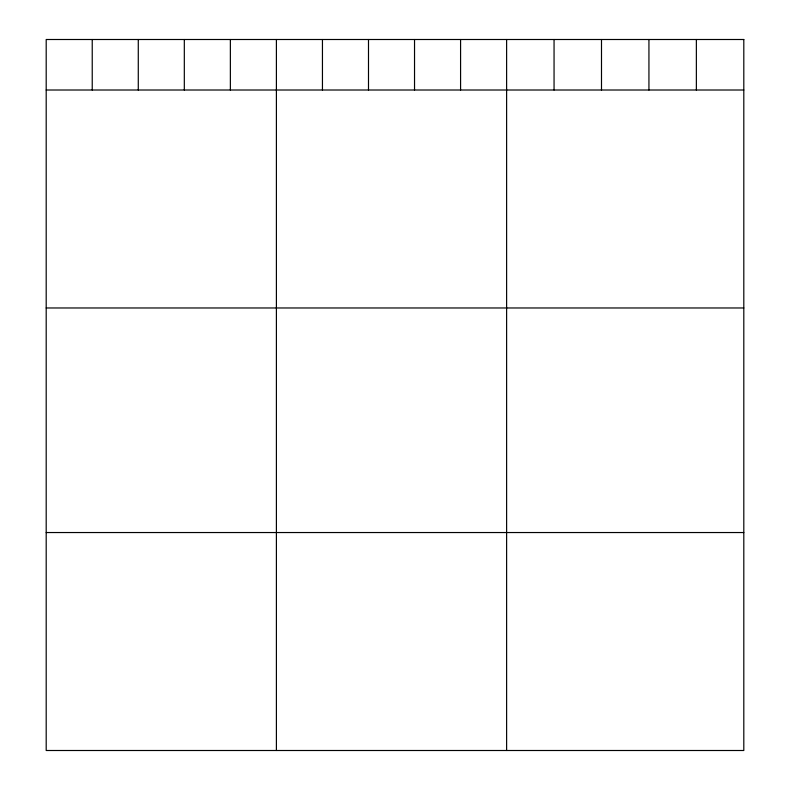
<?xml version="1.0" encoding="UTF-8"?>
<svg xmlns="http://www.w3.org/2000/svg" width="790" height="790" viewBox="0 0 790 790"><rect width="100%" height="100%" fill="white"/><g stroke="black" fill="none" stroke-linecap="round" stroke-linejoin="round"><path stroke-width="1.19" d="M46.195 90.011L743.805 90.011M46.195 307.972L743.805 307.972M46.195 532.539L743.805 532.539M696.365 39.5L696.365 90.011M648.936 39.5L648.936 90.011M601.496 39.5L601.496 90.011M554.057 39.5L554.057 90.011M506.617 39.5L506.617 750.5M460.58 39.5L460.58 90.011M414.533 39.5L414.533 90.011M368.496 39.5L368.496 90.011M322.448 39.5L322.448 90.011M276.401 39.5L276.401 750.5M230.364 39.5L230.364 90.011M184.317 39.5L184.317 90.011M138.28 39.5L138.28 90.011M92.233 39.5L92.233 90.011M743.805 39.5L46.195 39.5L46.195 750.5L743.805 750.5L743.805 39.5"/></g></svg>
